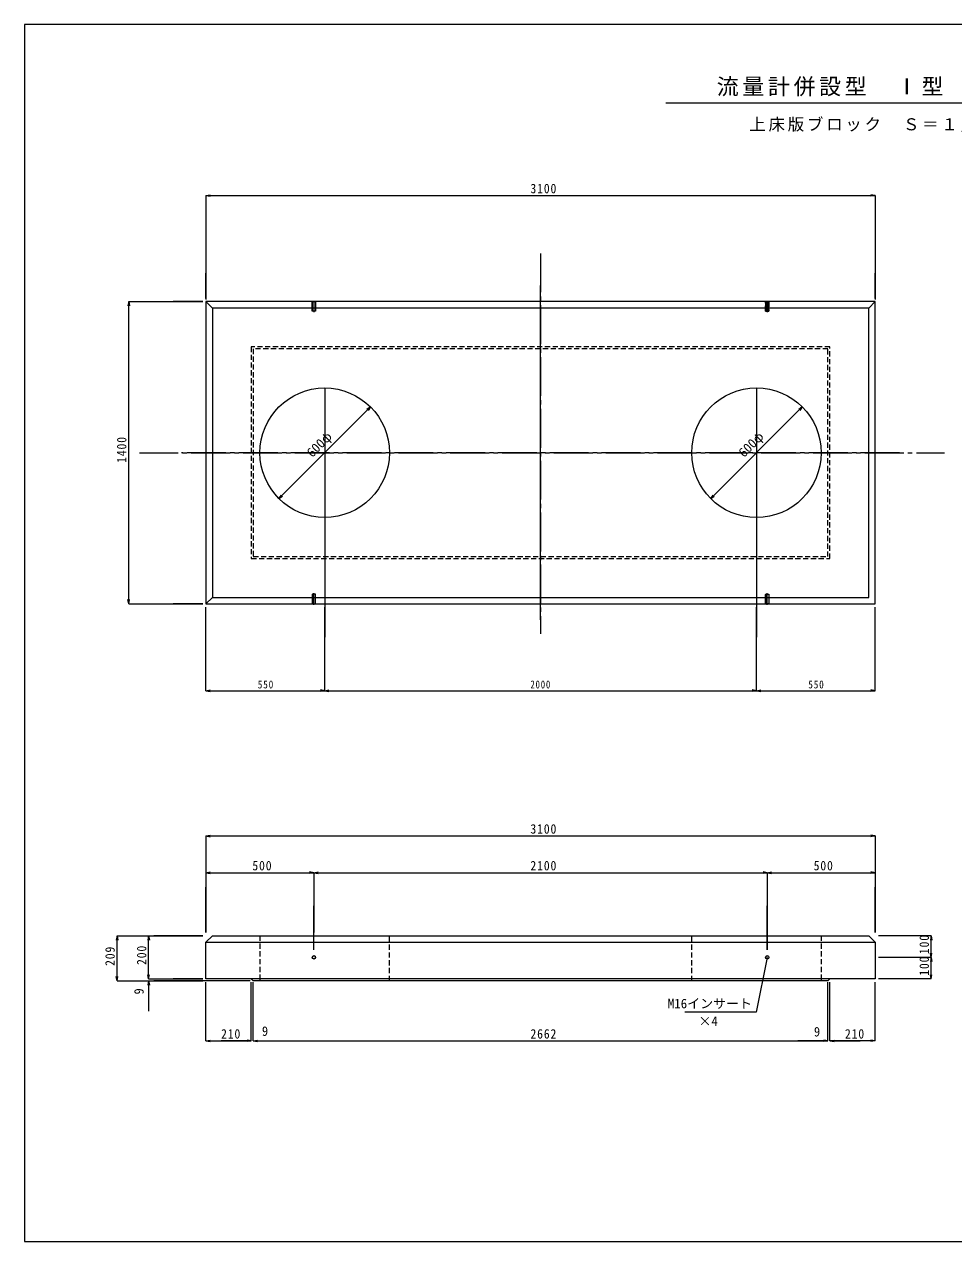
# Model space of a CAD drawing. Units: millimetres, scale not verified. Extents: x -3978 to 3978, y -2819 to 2819.
# Drawn here: x -3978 to 326, y -2819 to 2819 of the extents above; entities that cross this region are included whole.
import ezdxf
from ezdxf.enums import TextEntityAlignment as Align

# ---------------------------------------------------------------- set-up
doc = ezdxf.new("R2010")
doc.units = ezdxf.units.MM
doc.header["$LTSCALE"] = 20
doc.linetypes.add('CHAIN2', pattern=[12, 9, -1, 1, -1])
doc.linetypes.add('DASHED1', pattern=[1.8, 1.2, -0.6])
for name, color, linetype, lineweight in [('0-1_製品図', 7, 'Continuous', 9), ('0-6_鉄筋', 7, 'Continuous', 9), ('1-0', 7, 'Continuous', 9)]:
    doc.layers.add(name, color=color, linetype=linetype, lineweight=lineweight)
doc.styles.add('ＭＳ ゴシック', font='')
doc.styles.get('ＭＳ ゴシック').set_extended_font_data('MS Gothic')

msp = doc.modelspace()

# ---------------------------------------------------------------- linework, layer by layer
at = {"layer": '0-1_製品図'}
for p, q in [((-3137.1, 2025.69), (-3117.4, 2029.16)), ((-3137.1, 2025.69), (-37.1, 2025.69)), ((-3137.1, 2025.69), (-3117.4, 2022.22)), ((-3137.1, 2025.69), (-3137.1, 1544.76)), ((-37.1, 2025.69), (-56.8, 2029.16)), ((-37.1, 2025.69), (-56.8, 2022.22)), ((-37.1, 2025.69), (-37.1, 1544.76)), ((-3137.1, 1549.8), (-3137.1, 1667.06)), ((-37.1, 1549.8), (-37.1, 1667.06)), ((-1587.1, 60.25), (-1587.1, 1609.35)), ((-3495.1, 1534.8), (-3498.58, 1515.1)), ((-3495.1, 134.8), (-3495.1, 1534.8)), ((-3495.1, 1534.8), (-3491.63, 1515.1)), ((-3495.1, 1534.8), (-3152.1, 1534.8)), ((-3152.1, 1534.8), (-3288.56, 1534.8)), ((-2644, 1489.8), (-2644, 1534.8)), ((-2637.1, 1538.74), (-2637.1, 1485.85)), ((-2630.2, 1534.8), (-2630.2, 1489.8)), ((-544, 1534.8), (-544, 1489.8)), ((-537.1, 1538.74), (-537.1, 1485.85)), ((-530.2, 1489.8), (-530.2, 1534.8)), ((-2644, 1489.8), (-2645.1, 1490.9)), ((-2630.2, 1489.8), (-2644, 1489.8)), ((-2629.1, 1490.9), (-2630.2, 1489.8)), ((-545.1, 1490.9), (-544, 1489.8)), ((-544, 1489.8), (-530.2, 1489.8)), ((-530.2, 1489.8), (-529.1, 1490.9)), ((-2587.1, 1134.8), (-2587.1, -19.34)), ((-587.1, 1134.8), (-587.1, -19.34)), ((-2374.97, 1046.93), (-2799.23, 622.67)), ((-2374.97, 1046.93), (-2391.35, 1035.46)), ((-2374.97, 1046.93), (-2386.44, 1030.55)), ((-374.97, 1046.93), (-799.23, 622.67)), ((-374.97, 1046.93), (-391.35, 1035.46)), ((-374.97, 1046.93), (-386.44, 1030.55)), ((-2799.23, 622.67), (-2787.76, 639.05)), ((-2799.23, 622.67), (-2782.85, 634.14)), ((-799.23, 622.67), (-787.76, 639.05)), ((-799.23, 622.67), (-782.85, 634.14)), ((-2587.1, 445.74), (-2587.1, -19.34)), ((-587.1, 445.74), (-587.1, -19.34)), ((-2644, 179.8), (-2645.1, 178.7)), ((-2644, 179.8), (-2644, 134.8)), ((-2630.2, 179.8), (-2644, 179.8)), ((-2637.1, 130.85), (-2637.1, 183.74)), ((-2630.2, 134.8), (-2630.2, 179.8)), ((-2629.1, 178.7), (-2630.2, 179.8)), ((-545.1, 178.7), (-544, 179.8)), ((-544, 134.8), (-544, 179.8)), ((-544, 179.8), (-530.2, 179.8)), ((-537.1, 130.85), (-537.1, 183.74)), ((-530.2, 179.8), (-530.2, 134.8)), ((-530.2, 179.8), (-529.1, 178.7)), ((-3495.1, 134.8), (-3498.58, 154.49)), ((-3495.1, 134.8), (-3491.63, 154.49)), ((-3495.1, 134.8), (-3152.1, 134.8)), ((-3152.1, 134.8), (-3288.56, 134.8)), ((-3137.1, -267.23), (-3137.1, 119.8)), ((-2587.1, -267.23), (-2587.1, 119.8)), ((-3137.1, -939.9), (-3117.4, -936.43)), ((-3137.1, -939.9), (-37.1, -939.9)), ((-3137.1, -939.9), (-3117.4, -943.38)), ((-3137.1, -939.9), (-3137.1, -1109.94)), ((-37.1, -939.9), (-56.8, -936.43)), ((-37.1, -939.9), (-56.8, -943.38)), ((-37.1, -939.9), (-37.1, -1109.94)), ((-3137.1, -1109.94), (-3117.4, -1106.46)), ((-3137.1, -1109.94), (-2637.1, -1109.94)), ((-3137.1, -1109.94), (-3117.4, -1113.41)), ((-3137.1, -1109.94), (-3137.1, -1387.17)), ((-2637.1, -1109.94), (-2656.8, -1106.46)), ((-2637.1, -1109.94), (-2656.8, -1113.41)), ((-2637.1, -1109.94), (-2617.4, -1106.46)), ((-2637.1, -1109.94), (-2637.1, -1387.17)), ((-2637.1, -1109.94), (-537.1, -1109.94)), ((-2637.1, -1109.94), (-2617.4, -1113.41)), ((-537.1, -1109.94), (-556.8, -1106.46)), ((-537.1, -1109.94), (-556.8, -1113.41)), ((-537.1, -1109.94), (-517.4, -1106.46)), ((-537.1, -1109.94), (-37.1, -1109.94)), ((-537.1, -1109.94), (-517.4, -1113.41)), ((-537.1, -1109.94), (-537.1, -1467.28)), ((-37.1, -1109.94), (-56.8, -1106.46)), ((-37.1, -1109.94), (-56.8, -1113.41)), ((-37.1, -1109.94), (-37.1, -1387.17)), ((-3137.1, -1387.17), (-3137.1, -1176.65)), ((-37.1, -1387.17), (-37.1, -1176.65)), ((-2637.1, -1467.28), (-2637.1, -1262.97)), ((-2637.1, -1467.28), (-2637.1, -1262.97)), ((-537.1, -1467.28), (-537.1, -1262.97)), ((-3549.06, -1402.17), (-3552.53, -1421.87)), ((-3549.06, -1611.17), (-3549.06, -1402.17)), ((-3549.06, -1402.17), (-3545.58, -1421.87)), ((-3549.06, -1402.17), (-3402.63, -1402.17)), ((-3402.63, -1402.17), (-3406.1, -1421.87)), ((-3402.63, -1602.17), (-3402.63, -1402.17)), ((-3402.63, -1402.17), (-3399.16, -1421.87)), ((-3402.63, -1402.17), (-3152.1, -1402.17)), ((-3152.1, -1402.17), (-3378.32, -1402.17)), ((-3152.1, -1402.17), (-3288.56, -1402.17)), ((222.33, -1402.17), (-22.1, -1402.17)), ((222.33, -1402.17), (218.86, -1421.87)), ((222.33, -1502.17), (222.33, -1402.17)), ((222.33, -1402.17), (225.81, -1421.87)), ((-3402.63, -1602.17), (-3402.63, -1462.17)), ((222.33, -1502.17), (-22.1, -1502.17)), ((222.33, -1502.17), (218.86, -1482.48)), ((222.33, -1502.17), (218.86, -1521.87)), ((222.33, -1502.17), (225.81, -1482.48)), ((222.33, -1602.17), (222.33, -1502.17)), ((222.33, -1502.17), (225.81, -1521.87)), ((-3549.06, -1611.17), (-3552.53, -1591.48)), ((-3549.06, -1611.17), (-3545.58, -1591.48)), ((-3549.06, -1611.17), (-3402.63, -1611.17)), ((-3402.63, -1602.17), (-3406.1, -1582.48)), ((-3402.63, -1602.17), (-3406.1, -1582.48)), ((-3402.63, -1611.17), (-3406.1, -1630.87)), ((-3402.63, -1602.17), (-3399.16, -1582.48)), ((-3402.63, -1602.17), (-3399.16, -1582.48)), ((-3402.63, -1602.17), (-3152.1, -1602.17)), ((-3402.63, -1611.17), (-3402.63, -1751.17)), ((-3402.63, -1611.17), (-3399.16, -1630.87)), ((-3402.63, -1611.17), (-3152.1, -1611.17)), ((-2933.1, -1611.17), (-3378.32, -1611.17)), ((-3152.1, -1602.17), (-3288.56, -1602.17)), ((-2933.1, -1611.17), (-3288.56, -1611.17)), ((-3137.1, -1888.86), (-3137.1, -1617.17)), ((-2927.1, -1888.86), (-2927.1, -1617.17)), ((-2918.1, -1888.86), (-2918.1, -1617.17)), ((-256.1, -1888.86), (-256.1, -1617.17)), ((-247.1, -1888.86), (-247.1, -1617.17)), ((-37.1, -1888.86), (-37.1, -1617.17)), ((222.33, -1602.17), (-22.1, -1602.17)), ((222.33, -1602.17), (218.86, -1582.48)), ((222.33, -1602.17), (225.81, -1582.48)), ((-3137.1, -1888.86), (-3117.4, -1885.39)), ((-3137.1, -1888.86), (-2927.1, -1888.86)), ((-3137.1, -1888.86), (-3117.4, -1892.33)), ((-2927.1, -1888.86), (-3067.1, -1888.86)), ((-2927.1, -1888.86), (-2946.8, -1885.39)), ((-2927.1, -1888.86), (-2946.8, -1885.39)), ((-2927.1, -1888.86), (-2946.8, -1892.33)), ((-2927.1, -1888.86), (-2946.8, -1892.33)), ((-2918.1, -1888.86), (-2898.4, -1885.39)), ((-2918.1, -1888.86), (-2778.1, -1888.86)), ((-2918.1, -1888.86), (-2898.4, -1892.33)), ((-2918.1, -1888.86), (-256.1, -1888.86)), ((-256.1, -1888.86), (-396.1, -1888.86)), ((-256.1, -1888.86), (-275.8, -1885.39)), ((-256.1, -1888.86), (-275.8, -1892.33)), ((-247.1, -1888.86), (-227.4, -1885.39)), ((-247.1, -1888.86), (-227.4, -1885.39)), ((-247.1, -1888.86), (-227.4, -1892.33)), ((-247.1, -1888.86), (-107.1, -1888.86)), ((-247.1, -1888.86), (-227.4, -1892.33)), ((-37.1, -1888.86), (-247.1, -1888.86)), ((-37.1, -1888.86), (-56.8, -1885.39)), ((-37.1, -1888.86), (-56.8, -1892.33))]:
    msp.add_line(p, q, dxfattribs=at)
at = {"layer": '0-1_製品図', "linetype": 'CHAIN2'}
for p, q in [((-1587.1, 1757.71), (-1587.1, -3.49)), ((-3445.24, 834.8), (284.14, 834.8)), ((75.52, 834.8), (-3249.72, 834.8))]:
    msp.add_line(p, q, dxfattribs=at)
at = {"layer": '0-1_製品図', "color": 3}
for p, q in [((-3107.1, 1504.8), (-3137.1, 1534.8)), ((-67.1, 1504.8), (-37.1, 1534.8)), ((-3107.1, 1504.8), (-3107.1, 164.8)), ((-67.1, 1504.8), (-3107.1, 1504.8)), ((-67.1, 164.8), (-67.1, 1504.8)), ((-3107.1, 164.8), (-3137.1, 134.8)), ((-3107.1, 164.8), (-67.1, 164.8)), ((-67.1, -1402.17), (-37.1, -1432.17)), ((-3137.1, -1432.17), (-37.1, -1432.17)), ((-247.1, -1602.17), (-2927.1, -1602.17))]:
    msp.add_line(p, q, dxfattribs=at)
at = {"layer": '0-1_製品図', "color": 4, "linetype": 'DASHED1'}
for p, q in [((-2644, 1489.8), (-2644, 1534.8)), ((-2637.1, 1538.74), (-2637.1, 1485.85)), ((-2630.2, 1534.8), (-2630.2, 1489.8)), ((-544, 1489.8), (-544, 1534.8)), ((-537.1, 1538.74), (-537.1, 1485.85)), ((-530.2, 1534.8), (-530.2, 1489.8)), ((-2644, 1489.8), (-2645.1, 1490.9)), ((-2630.2, 1489.8), (-2644, 1489.8)), ((-2629.1, 1490.9), (-2630.2, 1489.8)), ((-544, 1489.8), (-545.1, 1490.9)), ((-530.2, 1489.8), (-544, 1489.8)), ((-529.1, 1490.9), (-530.2, 1489.8)), ((-2644, 179.8), (-2645.1, 178.7)), ((-2644, 179.8), (-2644, 134.8)), ((-2630.2, 179.8), (-2644, 179.8)), ((-2637.1, 130.85), (-2637.1, 183.74)), ((-2630.2, 134.8), (-2630.2, 179.8)), ((-2629.1, 178.7), (-2630.2, 179.8)), ((-545.1, 178.7), (-544, 179.8)), ((-544, 134.8), (-544, 179.8)), ((-544, 179.8), (-530.2, 179.8)), ((-537.1, 130.85), (-537.1, 183.74)), ((-530.2, 179.8), (-530.2, 134.8)), ((-530.2, 179.8), (-529.1, 178.7))]:
    msp.add_line(p, q, dxfattribs=at)
at = {"layer": '0-1_製品図', "linetype": 'DASHED1'}
for p, q in [((-247.1, 1324.8), (-2927.1, 1324.8)), ((-2927.1, 1324.8), (-2927.1, 344.8)), ((-256.1, 353.8), (-256.1, 1315.8)), ((-247.1, 344.8), (-247.1, 1324.8)), ((-2927.1, 344.8), (-247.1, 344.8)), ((-2918.1, 353.8), (-256.1, 353.8)), ((-2887.1, -1402.17), (-2887.1, -1611.17)), ((-2287.1, -1611.17), (-2287.1, -1402.17)), ((-887.1, -1611.17), (-887.1, -1402.17)), ((-287.1, -1402.17), (-287.1, -1611.17))]:
    msp.add_line(p, q, dxfattribs=at)
at = {"layer": '0-1_製品図', "color": 3}
msp.add_lwpolyline([(-3137.1, 134.8), (-37.1, 134.8), (-37.1, 1534.8), (-3137.1, 1534.8)], close=True, dxfattribs=at)
at = {"layer": '0-1_製品図'}
for points in [[(-2645.1, 1490.9), (-2645.1, 1534.8), (-2629.1, 1534.8), (-2629.1, 1490.9)], [(-529.1, 1490.9), (-529.1, 1534.8), (-545.1, 1534.8), (-545.1, 1490.9)], [(-2645.1, 178.7), (-2645.1, 134.8), (-2629.1, 134.8), (-2629.1, 178.7)], [(-529.1, 178.7), (-529.1, 134.8), (-545.1, 134.8), (-545.1, 178.7)], [(-537.1, -1502.17), (-588.32, -1756.01), (-918.32, -1756.01)]]:
    msp.add_lwpolyline(points, dxfattribs=at)
at = {"layer": '0-1_製品図', "color": 4, "linetype": 'DASHED1'}
for points in [[(-2645.1, 1490.9), (-2645.1, 1534.8), (-2629.1, 1534.8), (-2629.1, 1490.9)], [(-545.1, 1490.9), (-545.1, 1534.8), (-529.1, 1534.8), (-529.1, 1490.9)], [(-2645.1, 178.7), (-2645.1, 134.8), (-2629.1, 134.8), (-2629.1, 178.7)], [(-529.1, 178.7), (-529.1, 134.8), (-545.1, 134.8), (-545.1, 178.7)]]:
    msp.add_lwpolyline(points, dxfattribs=at)
at = {"layer": '0-1_製品図', "linetype": 'DASHED1'}
msp.add_lwpolyline([(-256.1, 1315.8), (-2918.1, 1315.8), (-2918.1, 353.8)], dxfattribs=at)
at = {"layer": '0-1_製品図', "color": 3}
for points in [[(-3137.1, -1432.17), (-3107.1, -1402.17), (-67.1, -1402.17)], [(-37.1, -1432.17), (-37.1, -1602.17), (-247.1, -1602.17), (-256.1, -1611.17), (-2918.1, -1611.17), (-2927.1, -1602.17), (-3137.1, -1602.17), (-3137.1, -1432.17)]]:
    msp.add_lwpolyline(points, dxfattribs=at)
for centre in [(-2587.1, 834.8), (-587.1, 834.8)]:
    msp.add_circle(centre, 300, dxfattribs=at)
at = {"layer": '0-1_製品図'}
for centre, radius in [((-2637.1, -1502.17), 8), ((-2637.1, -1502.17), 7), ((-537.1, -1502.17), 8), ((-537.1, -1502.17), 7)]:
    msp.add_circle(centre, radius, dxfattribs=at)
at = {"layer": '0-6_鉄筋'}
for p, q in [((-3137.1, -267.23), (-3137.1, 119.8)), ((-2587.1, -267.23), (-2587.1, 119.8)), ((-587.1, -267.23), (-587.1, 119.8)), ((-37.1, -267.23), (-37.1, 119.8)), ((-3137.1, -267.23), (-3117.4, -263.76)), ((-3137.1, -267.23), (-2587.1, -267.23)), ((-3137.1, -267.23), (-3117.4, -270.7)), ((-2587.1, -267.23), (-2606.8, -263.76)), ((-2587.1, -267.23), (-2606.8, -270.7)), ((-2587.1, -267.23), (-2567.4, -263.76)), ((-2587.1, -267.23), (-587.1, -267.23)), ((-2587.1, -267.23), (-2567.4, -270.7)), ((-587.1, -267.23), (-606.8, -263.76)), ((-587.1, -267.23), (-606.8, -270.7)), ((-587.1, -267.23), (-567.4, -263.76)), ((-587.1, -267.23), (-37.1, -267.23)), ((-587.1, -267.23), (-567.4, -270.7)), ((-37.1, -267.23), (-56.8, -263.76)), ((-37.1, -267.23), (-56.8, -270.7))]:
    msp.add_line(p, q, dxfattribs=at)
at = {"layer": '1-0', "color": 5}
for p, q in [((-3978.45, 2818.65), (-3978.45, -2818.65)), ((3978.45, 2818.65), (-3978.45, 2818.65)), ((-3978.45, -2818.65), (3978.45, -2818.65))]:
    msp.add_line(p, q, dxfattribs=at)
at = {"layer": '1-0'}
msp.add_line((-1006.29, 2455.59), (1016.54, 2455.59), dxfattribs=at)

# ---------------------------------------------------------------- texts
at = {"layer": '0-1_製品図', "style": 'ＭＳ ゴシック'}
for p in [(-2635.18, 800.86), (-635.18, 800.86)]:
    msp.add_text('600φ', height=43.99, rotation=45, dxfattribs=at).set_placement(p, align=Align.BOTTOM_LEFT)
at = {"layer": '0-1_製品図', "style": 'ＭＳ ゴシック', "width": 0.95}
msp.add_text('9', height=43.99, rotation=90, dxfattribs=at).set_placement((-3412.63, -1673.91), align=Align.BOTTOM_LEFT)
at = {"layer": '0-1_製品図', "style": 'ＭＳ ゴシック'}
msp.add_text('M16インサート', height=43.99, dxfattribs=at).set_placement((-997.86, -1751.1), align=Align.BOTTOM_LEFT)
at = {"layer": '0-1_製品図', "style": 'ＭＳ ゴシック', "width": 0.95}
for p in [(-2877.79, -1878.86), (-320.79, -1881.57)]:
    msp.add_text('9', height=43.99, dxfattribs=at).set_placement(p, align=Align.BOTTOM_LEFT)
at = {"layer": '0-1_製品図', "char_height": 43.99, "attachment_point": 7, "style": 'ＭＳ ゴシック'}
for s, insert in [('\\T1.15;\\W0.9;3100', (-1634.1, 2035.69)), ('\\T1.15;\\W0.9;3100', (-1634.1, -929.9)), ('\\T1.15;\\W0.9;500', (-2922.1, -1099.94)), ('\\T1.15;\\W0.9;2100', (-1634.1, -1099.94)), ('\\T1.15;\\W0.9;500', (-322.1, -1099.94)), ('\\T1.15;\\W0.9;210', (-3067.1, -1878.86)), ('\\T1.15;\\W0.9;2662', (-1634.1, -1878.86)), ('\\T1.15;\\W0.9;210', (-177.1, -1878.86))]:
    msp.add_mtext(s, dxfattribs=dict(at, insert=insert))
at = {"layer": '0-1_製品図', "char_height": 43.99, "attachment_point": 7, "rotation": 90, "style": 'ＭＳ ゴシック'}
for s, insert in [('\\T1.15;\\W0.9;1400', (-3505.1, 787.8)), ('\\T1.15;\\W0.9;100', (212.33, -1487.17)), ('\\T1.15;\\W0.9;209', (-3559.06, -1541.67)), ('\\T1.15;\\W0.9;200', (-3412.63, -1537.17)), ('\\T1.15;\\W0.9;100', (212.33, -1587.17))]:
    msp.add_mtext(s, dxfattribs=dict(at, insert=insert))
at = {"layer": '0-6_鉄筋', "style": 'ＭＳ ゴシック'}
msp.add_text('×4', height=43.99, dxfattribs=at).set_placement((-855.65, -1832.58), align=Align.BOTTOM_LEFT)
at = {"layer": '0-6_鉄筋', "char_height": 36.66, "attachment_point": 7, "style": 'ＭＳ ゴシック'}
for s, insert in [('\\T1.19;\\W0.85;550', (-2897.1, -257.23)), ('\\T1.2;\\W0.8;2000', (-1634.1, -257.23)), ('\\T1.19;\\W0.85;550', (-347.1, -257.23))]:
    msp.add_mtext(s, dxfattribs=dict(at, insert=insert))
at = {"layer": '1-0', "attachment_point": 7, "style": 'ＭＳ ゴシック'}
for s, insert, char_height in [('\\T1.17;流量計併設型\u3000Ⅰ型\u3000構造図', (-771.07, 2484.86), 74.29), ('\\T1.17;上床版ブロック\u3000Ｓ＝１／２０', (-620.22, 2321.29), 55.76)]:
    msp.add_mtext(s, dxfattribs=dict(at, insert=insert, char_height=char_height))

doc.saveas('drawing.dxf')
